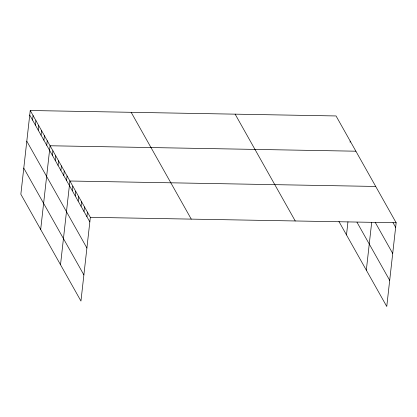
<?xml version="1.0" encoding="UTF-8"?>
<svg xmlns="http://www.w3.org/2000/svg" width="417" height="417" viewBox="0 0 417 417"><rect width="100%" height="100%" fill="white"/><g stroke="black" fill="none" stroke-linecap="round" stroke-linejoin="round"><path stroke-width="0.63" d="M30.243 110.51L20.85 194.239L80.95 301.048L90.343 217.325L30.243 110.51L336.05 115.952L396.15 222.761L386.757 306.49L338.938 221.495M32.562 120.101L33.073 115.545M35.398 125.136L35.909 120.581M38.228 130.172L38.739 125.616M41.064 135.207L41.575 130.651M43.9 140.242L44.41 135.687M46.73 145.278L47.241 140.727M40.684 229.486L50.076 145.762L355.883 151.199M52.396 155.348L52.907 150.798M55.232 160.383L55.742 155.833M58.062 165.419L58.573 160.868M60.898 170.454L61.408 165.903M63.733 175.489L64.244 170.939M66.564 180.525L67.074 175.974M60.517 264.732L69.91 181.009L375.717 186.446M72.318 190.751L72.829 186.196M75.237 195.938L75.748 191.382M78.156 201.124L78.667 196.574M81.075 206.316L81.586 201.76M83.994 211.502L84.505 206.947M86.913 216.689L87.424 212.138M350.087 142.265L350.217 141.128M346.491 234.922L347.955 221.86M366.324 270.174L371.698 222.256M90.343 217.325L396.15 222.761M393.012 222.647L395.639 227.317M375.196 222.313L392.71 253.442M356.978 222.225L389.692 280.36M235.131 114.154L295.236 220.968M131.157 112.309L191.257 219.118M29.732 115.066L89.832 221.88M26.797 141.191L86.903 248.006M23.779 168.108L83.88 274.923"/></g></svg>
